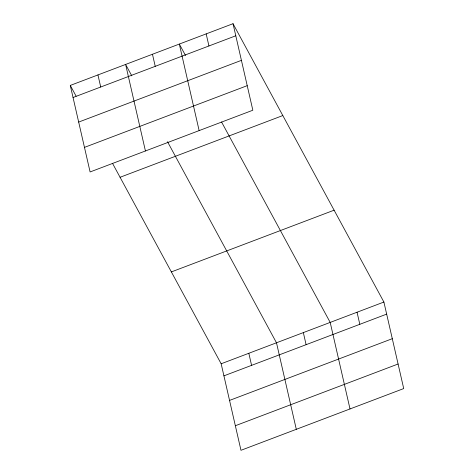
<?xml version="1.0" encoding="UTF-8"?>
<svg xmlns="http://www.w3.org/2000/svg" width="474" height="474" viewBox="0 0 474 474"><rect width="100%" height="100%" fill="white"/><g stroke="black" fill="none" stroke-linecap="round" stroke-linejoin="round"><path stroke-width="0.71" d="M233.024 23.7L252.843 110.229L90.101 171.955L70.282 85.427L233.024 23.7L383.899 302.045L403.718 388.573L240.976 450.3L221.157 363.771L112.516 163.34M73.049 97.508L235.791 35.781M78.678 122.073L241.42 60.352M84.479 147.384L247.221 85.664M120.07 177.282L282.812 115.555M171.369 271.916L334.111 210.189M221.157 363.771L383.899 302.045M223.924 375.852L386.666 314.126M229.546 400.417L392.288 338.697M235.347 425.735L398.089 364.008M185.5 55.47L179.32 44.07L199.139 130.599M221.554 121.984L330.194 322.415L350.008 408.944M131.796 75.84L125.616 64.44L145.435 150.969M167.506 141.72L276.49 342.785L296.303 429.314M70.282 85.427L76.124 96.192M357.046 312.23L359.813 324.311M303.342 332.6L306.109 344.681M206.172 33.885L208.939 45.966M248.82 353.278L251.587 365.359M152.468 54.255L155.235 66.336M97.952 74.933L100.719 87.015"/></g></svg>
